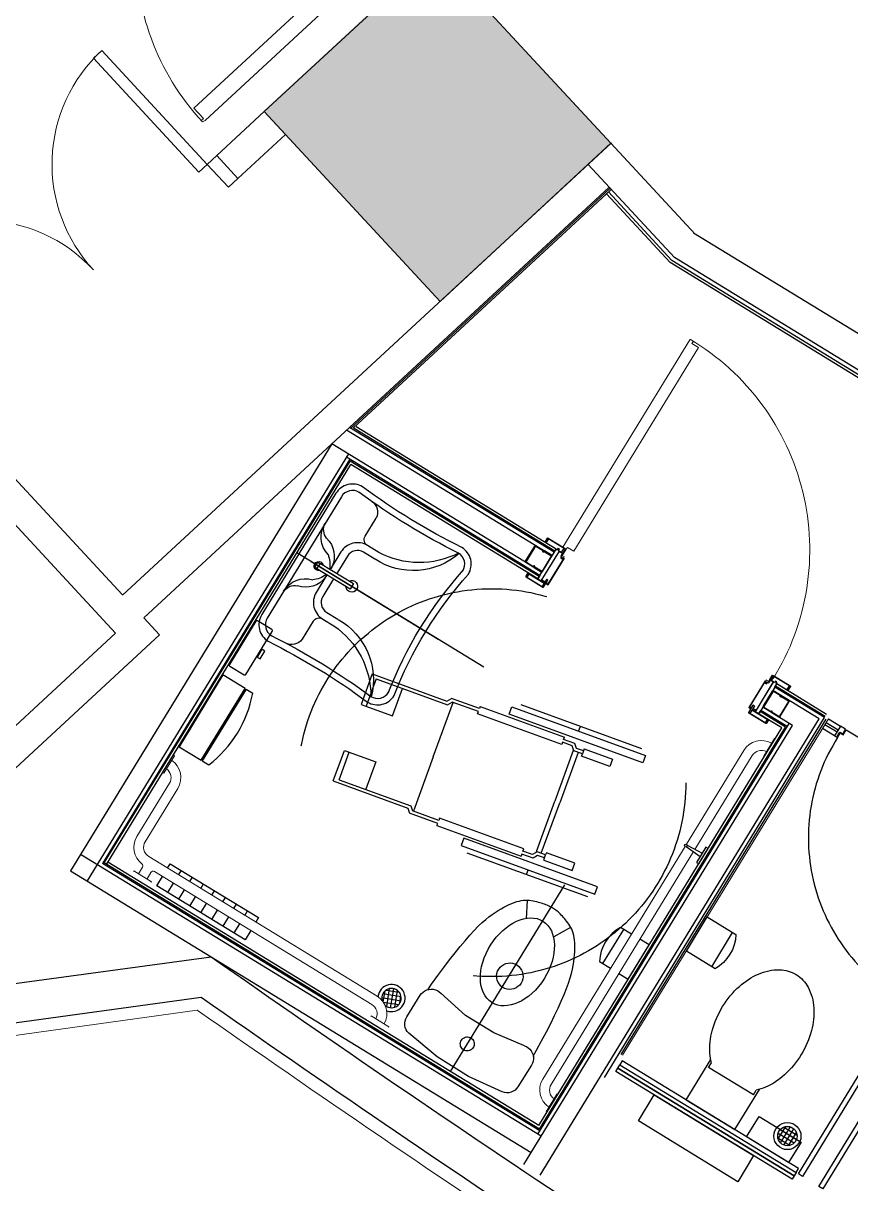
# Model space of a CAD drawing. Header units: centimetres. Extents: x 139057 to 200038, y 34824 to 80516.
# Drawn here: x 166613.1 to 166933, y 47083.6 to 47532.4 of the extents above; entities that cross this region are included whole.
import ezdxf

# ---------------------------------------------------------------- set-up
doc = ezdxf.new("R2010")
doc.units = ezdxf.units.CM
doc.header["$LTSCALE"] = 100
for name, pattern in [('AWP0BLEVP1$0$CENTER', [50.8, 31.75, -6.35, 6.35, -6.35]), ('AWP0BLEVP1$0$HIDDEN', [9.525, 6.35, -3.175]), ('AWP0BLEVP1$0$HIDDEN2', [4.7625, 3.175, -1.5875]), ('AWP0BLEVP1$0$PL-CU-W$0$HIDDEN', [0.375, 0.25, -0.125]), ('FLPL-B-P1$0$HIDDEN', [9.525, 6.35, -3.175]), ('HIDDEN', [0.5, 0.25, -0.25])]:
    doc.linetypes.add(name, pattern=pattern)
doc.layers.get('0').update_dxf_attribs({"lineweight": 0})
doc.layers.get('Defpoints').update_dxf_attribs({"lineweight": 0})
for name, color, linetype, lineweight in [('410_STRUTTURE_001-AM_0', 7, 'Continuous', 0), ('437_RIVESTIMENTI_001-AM_0', 13, 'Continuous', 0), ('441_SERRAMENTI_001-AM_0', 1, 'Continuous', 0)]:
    doc.layers.add(name, color=color, linetype=linetype, lineweight=lineweight)
for name, color, linetype in [('_retini_strutture', 7, 'Continuous'), ('A-FIN-PIASTR-F01', 13, 'Continuous'), ('A-MCLS3-15', 50, 'Continuous'), ('A-MCLS4-12', 61, 'Continuous'), ('A-MCTG1-10.5', 1, 'Continuous'), ('A-SANITARI', 6, 'Continuous'), ('AWP0BLEVP1$0$A-DOOR', 5, 'Continuous'), ('AWP0BLEVP1$0$A-DOOR-INTR', 5, 'Continuous'), ('AWP0BLEVP1$0$A-DOOR-SWING', 11, 'AWP0BLEVP1$0$HIDDEN2'), ('AWP0BLEVP1$0$A-FIXT', 2, 'Continuous'), ('AWP0BLEVP1$0$A-FLOR-DRAN', 2, 'Continuous'), ('AWP0BLEVP1$0$A-GRID', 11, 'AWP0BLEVP1$0$CENTER'), ('AWP0BLEVP1$0$A-HTCH', 50, 'Continuous'), ('AWP0BLEVP1$0$A-MLWK', 2, 'Continuous'), ('AWP0BLEVP1$0$A-SCRN-40', 40, 'Continuous'), ('AWP0BLEVP1$0$A-SCRN-50', 50, 'Continuous'), ('FLPL-B-P1$0$A-ABOV', 7, 'FLPL-B-P1$0$HIDDEN')]:
    doc.layers.add(name, color=color, linetype=linetype)

# ---------------------------------------------------------------- blocks, each defined once
blk = doc.blocks.new('B-CORE-P1$0$leafmet')
at = {"color": 0}
blk.add_lwpolyline([(0, 0), (44, 0), (44, 1), (0, 1)], close=True, dxfattribs=at)
blk = doc.blocks.new('AWP0BLEVP1$0$ARCTTOL5')
for p, q in [((0, 4.35), (7.18, 4.35)), ((0, -4.35), (0, 4.35)), ((6, 4), (6.81, 4)), ((6, 4), (6, -4)), ((0, -4.35), (7.18, -4.35)), ((6, -4), (6.81, -4))]:
    blk.add_line(p, q)
for points in [[(25, 0, 0.13438), (24.31, 2.54, 0.106842), (22.07, 4.95, 0.082314), (18.96, 6.44, 0.07067), (15, 7, 0.07067), (11.04, 6.44, 0.082314), (7.93, 4.95, 0.047192), (6.81, 4, 0.13438)], [(6.81, -4, 0.047192), (7.93, -4.95, 0.082314), (11.04, -6.44, 0.07067), (15, -7, 0.07067), (18.96, -6.44, 0.082314), (22.07, -4.95, 0.106842), (24.31, -2.54, 0.13438), (25, 0, 0.13438)]]:
    blk.add_lwpolyline(points, format="xyb")
blk = doc.blocks.new('AWP0BLEVP1$0$san_napkins_plan_1')
at = {"layer": 'AWP0BLEVP1$0$A-FIXT', "linetype": 'AWP0BLEVP1$0$HIDDEN'}
blk.add_lwpolyline([(92, 95), (92, -95), (184, -95), (184, 95)], close=True, dxfattribs=at)
blk = doc.blocks.new('AWP0BLEVP1$0$TOILET-PLAN-3')
at = {"linetype": 'Continuous'}
for points in [[(5108.7, -1113.9), (5111.1, -1105.5), (5114.9, -1097.7), (5120, -1090.6), (5126.3, -1084.5), (5133.5, -1079.6), (5141.4, -1076), (5149.8, -1073.8), (5158.5, -1073)], [(5158.5, -1073), (5256.4, -1073)], [(5256.4, -1073), (5264.8, -1073.7), (5272.9, -1075.8), (5280.6, -1079.2), (5287.6, -1083.8), (5293.8, -1089.5), (5299, -1096.1), (5303, -1103.5), (5305.7, -1111.4), (5307, -1119.7), (5307, -1128.1), (5305.6, -1136.4)], [(5108.7, -1540.2), (5089.9, -1398.5), (5089.9, -1255.6), (5108.7, -1113.9)], [(5290.1, -1086), (5316.5, -1087.5), (5357.5, -1090.2), (5396.2, -1093.1), (5432.6, -1096.3), (5466.6, -1099.7), (5498.3, -1103.4), (5527.6, -1107.4), (5554.7, -1111.6), (5579.4, -1116), (5601.7, -1120.7), (5621.8, -1125.7), (5639.5, -1131), (5654.9, -1136.4), (5668.7, -1142.1), (5681.9, -1147.8), (5694.3, -1153.6), (5706.1, -1159.5), (5717.1, -1165.4), (5727.4, -1171.4), (5737.1, -1177.4), (5746, -1183.5), (5754.2, -1189.7), (5761.7, -1196), (5768.5, -1202.3), (5774.7, -1208.7), (5780.1, -1215.1), (5784.8, -1221.6), (5788.7, -1228.2), (5792, -1234.8), (5794.9, -1241.5), (5797.5, -1248), (5800, -1254.4), (5802.3, -1260.6), (5804.4, -1266.8), (5806.3, -1272.9), (5808, -1278.8), (5809.5, -1284.6), (5810.8, -1290.3), (5812, -1295.9), (5813, -1301.4), (5813.7, -1306.7), (5814.3, -1312), (5814.7, -1317.1), (5814.9, -1322.1), (5815, -1327)], [(5305.8, -1517.6), (5284.4, -1391.2), (5284.3, -1262.9), (5305.6, -1136.4)], [(5724.8, -1263.5), (5788.8, -1228.3)], [(5290.2, -1568), (5316.5, -1566.6), (5357.5, -1563.9), (5396.2, -1561), (5432.6, -1557.8), (5466.6, -1554.4), (5498.3, -1550.7), (5527.6, -1546.7), (5554.7, -1542.5), (5579.4, -1538), (5601.7, -1533.3), (5621.8, -1528.3), (5639.5, -1523.1), (5654.9, -1517.6), (5668.7, -1512), (5681.9, -1506.2), (5694.3, -1500.5), (5706.1, -1494.6), (5717.1, -1488.7), (5727.4, -1482.7), (5737.1, -1476.7), (5746, -1470.5), (5754.2, -1464.4), (5761.7, -1458.1), (5768.5, -1451.8), (5774.7, -1445.4), (5780.1, -1439), (5784.8, -1432.5), (5788.7, -1425.9), (5792, -1419.2), (5794.9, -1412.6), (5797.5, -1406.1), (5800, -1399.7), (5802.3, -1393.4), (5804.4, -1387.3), (5806.3, -1381.2), (5808, -1375.3), (5809.5, -1369.5), (5810.8, -1363.8), (5812, -1358.2), (5813, -1352.7), (5813.7, -1347.3), (5814.3, -1342.1), (5814.7, -1337), (5814.9, -1331.9), (5815, -1327)], [(5724.8, -1390.5), (5788.8, -1425.8)], [(5305.8, -1517.6), (5307.2, -1525.9), (5307.2, -1534.3), (5305.8, -1542.6), (5303.1, -1550.6), (5299.1, -1558), (5294, -1564.6), (5287.8, -1570.3), (5280.8, -1574.9), (5273.1, -1578.3), (5264.9, -1580.3), (5256.5, -1581)], [(5158.5, -1581), (5149.8, -1580.3), (5141.4, -1578.1), (5133.5, -1574.4), (5126.3, -1569.5), (5120, -1563.4), (5114.9, -1556.4), (5111.1, -1548.6), (5108.7, -1540.2)], [(5256.5, -1581), (5158.5, -1581)]]:
    blk.add_lwpolyline(points, dxfattribs=at)
for points in [[(5194.2, -1354.1), (5189.5, -1353.7), (5185, -1352.5), (5180.7, -1350.5), (5176.8, -1347.8), (5173.5, -1344.5), (5170.7, -1340.6), (5168.7, -1336.3), (5167.5, -1331.7), (5167.1, -1327), (5167.5, -1322.3), (5168.7, -1317.8), (5170.7, -1313.5), (5173.5, -1309.6), (5176.8, -1306.3), (5180.7, -1303.6), (5185, -1301.6), (5189.5, -1300.3), (5194.2, -1299.9), (5198.9, -1300.3), (5203.5, -1301.6), (5207.8, -1303.6), (5211.7, -1306.3), (5215, -1309.6), (5217.7, -1313.5), (5219.7, -1317.8), (5220.9, -1322.3), (5221.4, -1327), (5220.9, -1331.7), (5219.7, -1336.3), (5217.7, -1340.6), (5215, -1344.5), (5211.7, -1347.8), (5207.8, -1350.5), (5203.5, -1352.5), (5198.9, -1353.7)], [(5503.4, -1378.2), (5494.5, -1377.4), (5485.9, -1375.1), (5477.8, -1371.3), (5470.5, -1366.2), (5464.2, -1359.9), (5459.1, -1352.6), (5455.3, -1344.5), (5453, -1335.9), (5452.2, -1327), (5453, -1318.2), (5455.3, -1309.5), (5459.1, -1301.5), (5464.2, -1294.2), (5470.5, -1287.8), (5477.8, -1282.7), (5485.9, -1279), (5494.5, -1276.7), (5503.4, -1275.9), (5512.3, -1276.7), (5520.9, -1279), (5529, -1282.7), (5536.3, -1287.8), (5542.6, -1294.2), (5547.7, -1301.5), (5551.5, -1309.5), (5553.8, -1318.2), (5554.6, -1327), (5553.8, -1335.9), (5551.5, -1344.5), (5547.7, -1352.6), (5542.6, -1359.9), (5536.3, -1366.2), (5529, -1371.3), (5520.9, -1375.1), (5512.3, -1377.4)]]:
    blk.add_lwpolyline(points, close=True, dxfattribs=at)
blk.add_ellipse((5565.8, -1322.1), major_axis=(185.7, 0), ratio=0.658131)
blk = doc.blocks.new('AWP0BLEVP1$0$paper_towel_disp_mount_1')
for p, q in [((-162.5, 105), (-162.5, 135)), ((162.5, 105), (162.5, 135)), ((-162.5, 105), (162.5, 105)), ((-157.5, 105), (-157.5, 100)), ((-157.5, 100), (-157.5, 100)), ((157.5, 105), (157.5, 100))]:
    blk.add_line(p, q)
blk.add_lwpolyline([(-162.5, 0), (162.5, 0), (162.5, 100), (-162.5, 100)], close=True)
blk.add_arc((0, -290.1), 455.1, 69.0802, 110.9198)
blk = doc.blocks.new('AWP0BLEVP1$0$COAT HOOK_1')
for p, q in [((-3, -76), (-7, -10)), ((3, -76), (7, -10))]:
    blk.add_line(p, q)
blk.add_lwpolyline([(-35, -10), (35, -10), (35, 0), (-35, 0)], close=True)
blk.add_circle((0, -80), 5)
blk = doc.blocks.new('AWP0BLEVP1$0$soap_disp_bf_1')
for p, q in [((-13, 76.7), (-13, 74.4)), ((13, 76.7), (13, 74.4))]:
    blk.add_line(p, q)
blk.add_lwpolyline([(-18, 76.7), (18, 76.7), (18, 90), (-18, 90)], close=True)
blk.add_lwpolyline([(-97.5, 0), (97.5, 0, 0.414214), (102.5, 5), (102.5, 69.4, 0.414214), (97.5, 74.4), (-97.5, 74.4, 0.414214), (-102.5, 69.4), (-102.5, 5, 0.414214)], format="xyb", close=True)
blk = doc.blocks.new('AWP0BLEVP1$0$SINK-PLAN')
for points in [[(2398.2, 258.5, -0.414214), (2473.2, 333.5), (3023.2, 333.5, -0.414214), (3098.2, 258.5)], [(2423.2, 258.5, -0.414214), (2473.2, 308.5), (3023.2, 308.5, -0.414214), (3073.2, 258.5, -0.414214)], [(2640.5, 273.6), (2640.5, 273.6, 0.32999), (2725.3, 198.6), (2735.7, 198.6)], [(2760.7, 198.6), (2771.1, 198.6, 0.329176), (2856, 273.6), (2856, 273.6)], [(2691.2, 235.9, 0.140516), (2735.7, 202.5, 0.140516)], [(2760.7, 202, 0.157426), (2805.2, 235.9)], [(2581.7, 73), (2581.7, 123.6, -0.414214), (2656.7, 198.6), (2735.7, 198.6)], [(2760.7, 198.6), (2839.7, 198.6, -0.414214), (2914.7, 123.6), (2914.7, 73)], [(2611.7, 73), (2611.7, 123.6, -0.414214), (2656.7, 168.6), (2735.7, 168.6)], [(2760.7, 168.6), (2839.7, 168.6, -0.414214), (2884.7, 123.6), (2884.7, 73)], [(2473.2, -266.5, -0.414214), (2398.2, -191.5)], [(2473.2, -241.5, -0.414214), (2423.2, -191.5, -0.414214)], [(3098.2, -191.5, -0.414214), (3023.2, -266.5)], [(3073.2, -191.5, -0.414214), (3023.2, -241.5, -0.414214)]]:
    blk.add_lwpolyline(points, format="xyb")
blk.add_lwpolyline([(2735.7, 243.5), (2735.7, 93.5), (2760.7, 93.5), (2760.7, 243.5)], close=True)
for points in [[(2555.7, 150.6), (2473.9, 150.6)], [(2940.7, 150.6), (3022.6, 150.6)]]:
    blk.add_lwpolyline(points)
for centre, radius, start, end in [((2596.1, 209.9), 98.7, 15.2975, 90.904), ((2589.9, 254.8), 53.9, 20.4118, 85.1109), ((2900.3, 209.9), 98.7, 89.096, 164.7025), ((2906.5, 254.8), 53.9, 94.8891, 159.5882), ((-128, 33.5), 2536.3, 354.9104, 5.0896), ((-128, 33.5), 2561.3, 354.9104, 5.0896), ((2748.2, 243.5), 17.5, 315.5847, 224.4153), ((2748.2, 243.5), 12.5, 359.9968, 180), ((5624.5, 33.5), 2561.3, 174.9104, 185.0896), ((5624.5, 33.5), 2536.3, 174.9104, 185.0896), ((2477.3, 199.8), 49.4, 181.0222, 266.0294), ((3019.1, 199.8), 49.4, 273.9706, 358.9778), ((2556.1, 125), 25.7, 356.9767, 90.7288), ((2940.4, 125), 25.7, 89.2712, 183.0233), ((2748.2, 93.5), 22.5, 123.749, 56.251), ((2342.9, 63), 268.9, 287.3598, 1.7956), ((2252.3, 90.6), 329.8, 301.2033, 356.9322), ((3153.5, 63), 268.9, 178.2044, 252.6402), ((3244.1, 90.6), 329.8, 183.0678, 238.7967), ((2748.2, -1766.5), 1550, 79.6111, 100.3889), ((2748.2, -1766.5), 1525, 79.6111, 100.3889)]:
    blk.add_arc(centre, radius, start, end)
blk = doc.blocks.new('AWP0BLEVP1$0$plan_toilet_tissue_1')
at = {"layer": 'AWP0BLEVP1$0$A-FIXT'}
blk.add_line((115, 77.5), (115, -77.5), dxfattribs=at)
blk.add_lwpolyline([(130, 77.5), (0, 77.5), (0, -77.5), (130, -77.5)], dxfattribs=at)
blk.add_arc((-10.2, 0), 160.2, 331.0594, 28.9406, dxfattribs=at)
blk = doc.blocks.new('hand')
at = {"layer": 'A-SANITARI', "color": 8}
for p, q in [((-5.32, 62.21), (-16.48, 56.48)), ((-5.51, 59.86), (-15.56, 54.7)), ((-5.51, 59.86), (7.9, 33.72)), ((-5.32, 62.21), (8.69, 34.89)), ((-16.48, 56.48), (-10.6, 45.04)), ((-10.6, 45.04), (-0.55, 50.2)), ((-44.48, 42.11), (-33.33, 47.83)), ((-42.47, 40.9), (-32.42, 46.05)), ((-33.33, 47.83), (-27.46, 36.39)), ((-44.48, 42.11), (-30.46, 14.8)), ((-42.47, 40.9), (-29.05, 14.75)), ((-27.46, 36.39), (-37.51, 31.23)), ((-9.78, 22.7), (10.11, 32.91)), ((7.9, 33.72), (9.91, 33.31)), ((8.69, 34.89), (10.7, 34.48)), ((14.87, 23.66), (9.91, 33.31)), ((15.97, 24.22), (10.7, 34.48)), ((-9.78, 22.7), (-29.68, 12.49)), ((14.08, 23.25), (14.87, 23.66)), ((29.89, -7.55), (14.08, 23.25)), ((16.75, 24.62), (15.97, 24.22)), ((16.75, 24.62), (32.56, -6.18)), ((-30.46, 14.8), (-31.3, 12.93)), ((-29.05, 14.75), (-29.88, 12.88)), ((22.9, 14.87), (25.57, 16.24)), ((48.01, -34.06), (22.9, 14.87)), ((25.57, 16.24), (50.68, -32.69)), ((51.43, -29.77), (28.77, 14.37)), ((-26.03, 2.67), (-31.3, 12.93)), ((-24.93, 3.23), (-29.88, 12.88)), ((-26.82, 2.26), (-26.03, 2.67)), ((-26.82, 2.26), (-11.01, -28.54)), ((-24.15, 3.63), (-24.93, 3.23)), ((-8.34, -27.17), (-24.15, 3.63)), ((-22.48, -8.42), (-25.14, -9.79)), ((2.64, -57.35), (-22.48, -8.42)), ((30.67, -7.14), (29.89, -7.55)), ((32.47, -10.65), (30.67, -7.14)), ((31.77, -6.58), (32.56, -6.18)), ((33.89, -10.69), (31.77, -6.58)), ((38.12, -8.23), (39.9, -7.31)), ((-25.14, -9.79), (-0.03, -58.72)), ((31.52, -12.3), (13.05, -21.78)), ((31.64, -12.52), (32.47, -10.65)), ((33.24, -15.64), (31.64, -12.52)), ((33.05, -12.56), (33.89, -10.69)), ((34.34, -15.07), (33.05, -12.56)), ((-2.84, -57.62), (-25.49, -13.48)), ((32.44, -14.08), (13.96, -23.56)), ((32.45, -16.04), (33.24, -15.64)), ((37.77, -26.41), (32.45, -16.04)), ((34.34, -15.07), (33.24, -15.64)), ((35.12, -14.67), (34.34, -15.07)), ((35.12, -14.67), (40.44, -25.04)), ((-5.43, -31.27), (13.05, -21.78)), ((-4.52, -33.05), (13.96, -23.56)), ((40.44, -25.04), (37.77, -26.41)), ((-10.22, -28.13), (-11.01, -28.54)), ((-8.11, -32.25), (-10.22, -28.13)), ((-9.12, -27.57), (-8.34, -27.17)), ((-7.32, -31.08), (-9.12, -27.57)), ((-5.32, -31.49), (-7.32, -31.08)), ((-12.59, -34.25), (-14.37, -35.17)), ((-6.1, -32.66), (-8.11, -32.25)), ((-4.82, -35.17), (-6.1, -32.66)), ((-5.6, -35.57), (-4.82, -35.17)), ((-5.6, -35.57), (-0.28, -45.94)), ((-3.72, -34.6), (-5.32, -31.49)), ((-4.82, -35.17), (-3.72, -34.6)), ((-2.93, -34.2), (-3.72, -34.6)), ((2.39, -44.57), (-2.93, -34.2)), ((50.68, -32.69), (48.01, -34.06)), ((-0.28, -45.94), (2.39, -44.57)), ((-0.03, -58.72), (2.64, -57.35))]:
    blk.add_line(p, q, dxfattribs=at)
at = {"layer": 'A-SANITARI', "color": 8, "linetype": 'HIDDEN', "ltscale": 5}
blk.add_circle((0, 0), 75, dxfattribs=at)
blk = doc.blocks.new('AWP0BLEVP1$0$METAL STUD')
at = {"layer": 'AWP0BLEVP1$0$A-SCRN-40'}
for p, q in [((7600.5, 722.1), (7600.5, 724.5)), ((7600.5, 722.1), (7600.5, 724.5)), ((7602.5, 722.1), (7600.5, 722.1)), ((7602.5, 723.5), (7602.5, 722.1)), ((7603.5, 727.5), (7635.5, 727.5)), ((7634.5, 725.5), (7604.5, 725.5)), ((7636.5, 656.5), (7636.5, 723.5)), ((7638.5, 724.5), (7638.5, 655.5)), ((7600.5, 655.5), (7600.5, 658)), ((7600.5, 655.5), (7600.5, 658)), ((7600.5, 658), (7602.5, 658)), ((7602.5, 658), (7602.5, 656.5)), ((7635.5, 652.5), (7603.5, 652.5)), ((7604.5, 654.5), (7634.5, 654.5))]:
    blk.add_line(p, q, dxfattribs=at)
for centre, radius, start, end in [((7603.5, 724.5), 3, 90, 180), ((7604.5, 723.5), 2, 90, 180), ((7634.5, 723.5), 2, 360, 90), ((7635.5, 724.5), 3, 0, 90), ((7603.5, 655.5), 3, 180, 270), ((7604.5, 656.5), 2, 180, 270), ((7634.5, 656.5), 2, 270, 360), ((7635.5, 655.5), 3, 270, 0)]:
    blk.add_arc(centre, radius, start, end, dxfattribs=at)
blk = doc.blocks.new('AWP0BLEVP1$0$A$C795556C4')
at = {"layer": 'AWP0BLEVP1$0$A-DOOR-INTR'}
for p, q in [((0, 19.1), (0, 140.1)), ((10, 140.1), (0, 140.1)), ((10, 156.1), (10, 123.1)), ((88, 158.1), (12, 158.1)), ((90, 140.1), (90, 156.1)), ((15, -12.9), (15, 19.1)), ((95, 5.1), (95, -12.9)), ((93, -14.9), (17, -14.9))]:
    blk.add_line(p, q, dxfattribs=at)
for centre, start, end in [((12, 156.1), 90, 180), ((88, 156.1), 0, 90), ((17, -12.9), 180, 270), ((93, -12.9), 270, 0)]:
    blk.add_arc(centre, 2, start, end, dxfattribs=at)
at = {"layer": 'AWP0BLEVP1$0$A-SCRN-50'}
for p, q in [((1, 19.1), (1, 140.1)), ((10, 135.1), (1, 135.1)), ((89.7, 157.1), (10.3, 157.1)), ((15, 123.1), (15, 157.1)), ((85, 142.1), (15, 142.1)), ((90, 140.1), (15, 140.1)), ((30, 140.1), (15, 140.1)), ((30, 135.1), (15, 135.1)), ((30, 140.1), (30, 5.1)), ((45, 125.1), (45, 140.1)), ((85, 140.1), (85, 157.1)), ((15, 123.1), (10, 123.1)), ((0, 19.1), (5.5, 19.1)), ((5.5, 26.1), (10.5, 26.1)), ((5.5, 26.1), (5.5, 19.1)), ((10.5, 26.1), (10.5, 19.1)), ((10.5, 19.1), (15, 19.1)), ((30, 6.1), (15, 6.1)), ((30, 5.1), (15, 5.1)), ((35, 5.1), (15, 5.1)), ((20, 5.1), (20, -13.9)), ((35, -1.9), (35, 5.1)), ((45, 5.1), (40, 5.1)), ((40, -1.9), (40, 5.1)), ((45, 20.1), (45, 5.1)), ((90, 5.1), (90, -13.9)), ((94.7, -13.9), (15.3, -13.9)), ((40, -1.9), (35, -1.9))]:
    blk.add_line(p, q, dxfattribs=at)
at = {"layer": 'Defpoints', "linetype": 'AWP0BLEVP1$0$HIDDEN'}
for p, q in [((1, 14.1), (12, 14.1)), ((12, -15), (12, 5.1)), ((22, -15), (12, -15))]:
    blk.add_line(p, q, dxfattribs=at)
at = {"layer": 'Defpoints'}
blk.add_line((12, 5.1), (12, 14.1), dxfattribs=at)
for points in [[(30, 135.1), (15, 135.1), (15, 123.1), (10, 123.1), (10, 135.1), (1, 135.1), (1, 19.1), (5.5, 19.1), (5.5, 26.1), (10.5, 26.1), (10.5, 19.1), (15, 19.1), (15, 6.1), (30, 6.1)], [(85, 157.1), (15, 157.1), (15, 142.1), (85, 142.1)], [(90, 5.1), (45, 5.1), (40, 5.1), (40, -1.9), (35, -1.9), (35, 5.1), (20, 5.1), (20, -13.9), (90, -13.9)]]:
    blk.add_lwpolyline(points, close=True, dxfattribs=at)
at = {"layer": 'AWP0BLEVP1$0$A-DOOR', "xscale": -1}
blk.add_blockref('AWP0BLEVP1$0$METAL STUD', (7683.5, -617.4), dxfattribs=at)
at = {"layer": 'AWP0BLEVP1$0$A-DOOR'}
blk.add_blockref('AWP0BLEVP1$0$METAL STUD', (-7517.5, -617.4), dxfattribs=at)
blk = doc.blocks.new('FLPL-B-P1$0$invsible closer')
at = {"layer": 'FLPL-B-P1$0$A-ABOV'}
blk.add_line((0, 44), (0, -44), dxfattribs=at)
blk.add_lwpolyline([(0, 44), (0, -44), (351, -44), (351, 44)], close=True, dxfattribs=at)
blk.add_circle((53, 0), 20, dxfattribs=at)
blk = doc.blocks.new('A$C66F3671F')
blk.add_lwpolyline([(14783045, 36755201), (14783083, 36755233.5), (14782432.1, 36755992.7), (14782394.1, 36755960.2)], close=True)
for points in [[(14783127, 36755271.3, -0.414214), (14783127.1, 36755272.7), (14783131.7, 36755276.6, -0.414214), (14783133.1, 36755276.5), (14783147.8, 36755259.2, 0.414214), (14783148.6, 36755259.2), (14783149.7, 36755260.2, -0.414214), (14783151.1, 36755260.1), (14783152.6, 36755258.3), (14783115.4, 36755226.4), (14783098.2, 36755246.5, -0.414214), (14783098.3, 36755247.9), (14783102.8, 36755251.8, -0.414214), (14783104.2, 36755251.7), (14783115, 36755239.2, 0.414214), (14783115.7, 36755239.2), (14783137.7, 36755258, 0.414214), (14783137.7, 36755258.7)], [(14782289.9, 36754554.3, 0.414214), (14782288.5, 36754554.4), (14782284, 36754550.5, 0.414214), (14782283.9, 36754549.1), (14782298.6, 36754531.9, -0.414214), (14782298.6, 36754531.2), (14782297.5, 36754530.2, 0.414214), (14782297.4, 36754528.8), (14782298.8, 36754527.1), (14782336, 36754559), (14782318.8, 36754579.1, 0.414214), (14782317.4, 36754579.2), (14782312.8, 36754575.3, 0.414214), (14782312.7, 36754573.9), (14782323.5, 36754561.4, -0.414214), (14782323.4, 36754560.7), (14782301.4, 36754541.8, -0.414214), (14782300.7, 36754541.8)]]:
    blk.add_lwpolyline(points, format="xyb", close=True)
for points in [[(14783141.2, 36755248.6), (14783173.1, 36755211.4), (14783186.4, 36755222.8), (14783300.3, 36755089.9), (14783246, 36755043.4), (14783083, 36755233.5, -0.414214), (14783083.1, 36755234.9), (14783091.4, 36755242.1, -0.414214), (14783092.8, 36755242), (14783107.6, 36755224.7, 0.414214), (14783108.3, 36755224.7), (14783113.3, 36755228.9)], [(14782310.2, 36754536.9), (14782342.1, 36754499.7), (14782328.9, 36754488.3), (14782442.8, 36754355.5), (14782497.1, 36754402.1), (14782333.9, 36754592.1, 0.414214), (14782332.5, 36754592.2), (14782324.2, 36754585.1, 0.414214), (14782324.1, 36754583.7), (14782338.9, 36754566.4, -0.414214), (14782338.8, 36754565.7), (14782333.9, 36754561.5)]]:
    blk.add_lwpolyline(points, format="xyb")
for points in [[(14783257.8, 36755053.5), (14783143.9, 36755186.3), (14783156.4, 36755197), (14783124.5, 36755234.2)], [(14782485.3, 36754392), (14782371.3, 36754524.8), (14782358.8, 36754514), (14782326.9, 36754551.2)]]:
    blk.add_lwpolyline(points)
blk.add_arc((14783093.1, 36755243), 1000, 134.2702, 220.6094)
at = {"xscale": -1, "rotation": 39.03527307619471}
blk.add_blockref('FLPL-B-P1$0$invsible closer', (14783110.7, 36755199.3), dxfattribs=at)

msp = doc.modelspace()

# ---------------------------------------------------------------- hatches: boundary and pattern name
at = {"layer": '410_STRUTTURE_001-AM_0'}
msp.add_hatch(color=256, dxfattribs=at).paths.add_polyline_path([(166840.25, 47485.95), (166772.3, 47559.33), (166706.27, 47498.18), (166774.21, 47424.81)])
at = {"layer": '_retini_strutture'}
msp.add_hatch(color=256, dxfattribs=at).paths.add_polyline_path([(166774.08, 47425.22), (166840.12, 47486.38), (166772.17, 47559.75), (166706.14, 47498.6)])
at = {"layer": 'AWP0BLEVP1$0$A-FLOR-DRAN'}
h = msp.add_hatch(dxfattribs=at)
h.set_pattern_fill('NET', color=256, scale=0.5, angle=348.1944, style=0)
h.set_pattern_definition([(148.55739624, (-3125872.817, -2159873.0461), (0.828110116, 1.35439650243), []), (58.55739624, (-3125872.817, -2159873.0461), (1.35439650243, -0.828110116), [])])
edge = h.paths.add_edge_path()
edge.add_ellipse((166908.47, 47102.05), major_axis=(0.88, 3.65), ratio=1, start_angle=252.14, end_angle=432.14)
edge.add_ellipse((166908.47, 47102.05), major_axis=(3.16, -2.02), ratio=1, start_angle=181.1902, end_angle=361.1902)
at = {"layer": 'AWP0BLEVP1$0$A-SCRN-50'}
h = msp.add_hatch(dxfattribs=at)
h.set_pattern_fill('NET', color=256, scale=0.5, angle=143.4935, style=0)
h.set_pattern_definition([(170.63350415, (4074563.0433, 701467.509), (-0.2583640829, -1.56633465474), []), (260.63350415, (4074563.0433, 701467.509), (1.56633465474, -0.2583640829), [])])
edge = h.paths.add_edge_path()
edge.add_arc((166745.69, 47149.35), 8, 383.5026, 400.1388, ccw=False)
edge.add_arc((166755.45, 47155.4), 3.75, 229.7971, 553.8443)

# ---------------------------------------------------------------- linework, layer by layer
at = {"layer": '410_STRUTTURE_001-AM_0', "elevation": 0}
msp.add_lwpolyline([(165798.96, 47315.33, 0.027668), (166347.67, 46876.3), (166371.06, 46908.75, -0.006714), (166216.28, 47024), (166267.42, 47071.35), (166240.24, 47100.7), (166184.13, 47048.75, -0.013779), (165877.86, 47299.81), (166459.42, 47838.34), (166650.89, 47631.57), (166680.24, 47658.75), (166441.21, 47916.87), (166411.86, 47889.7), (166439.04, 47860.35), (165855.11, 47319.62, 0), (165831.33, 47345.3)], format="xyb", close=True, dxfattribs=at)
msp.add_lwpolyline([(166840.25, 47485.95), (166772.3, 47559.33), (166706.27, 47498.18), (166774.21, 47424.81)], close=True, dxfattribs=at)
at = {"layer": '437_RIVESTIMENTI_001-AM_0'}
msp.add_line((166540.12, 47131.31, 0), (166680.39, 47150.74, 0), dxfattribs=at)
msp.add_arc((170587.12, 52729.8, 0), 6810.91, 234.998411, 237.877256, dxfattribs=at)
at = {"layer": '441_SERRAMENTI_001-AM_0'}
for p, q in [((166840.26, 47468, 0), (166740.62, 47375.73, 0)), ((166844.78, 47133.3, 0), (166924.33, 47263.41, 0)), ((166899.31, 47248.94, 0), (166903.49, 47255.77, 0)), ((166903.49, 47255.77, 0), (166903.74, 47255.61, 0)), ((166671.58, 47249.14, 0), (166667.41, 47242.32, 0)), ((166671.58, 47249.14, 0), (166671.32, 47249.3, 0)), ((166869.47, 47214.89, 0), (166891.65, 47251.17, 0)), ((166894.89, 47249.18, 0), (166872.72, 47212.92, 0)), ((166899.31, 47248.94, 0), (166899.57, 47248.78, 0)), ((166667.41, 47242.32, 0), (166667.15, 47242.48, 0)), ((166657.02, 47217.86, 0), (166669.64, 47238.49, 0)), ((166660.26, 47215.88, 0), (166672.88, 47236.51, 0)), ((166813.92, 47124.03, 0), (166868.95, 47214.04, 0)), ((166872.19, 47212.05, 0), (166817.16, 47122.05, 0)), ((166749.86, 47156.17, 0), (166661.66, 47210.1, 0)), ((166655.93, 47204.58, 0), (166655.78, 47204.32, 0)), ((166655.93, 47204.58, 0), (166662.76, 47200.4, 0)), ((166659.26, 47206, 0), (166657.73, 47203.48, 0)), ((166662.48, 47203.97, 0), (166660.97, 47201.5, 0)), ((166663.86, 47204.31, 0), (166747.88, 47152.93, 0)), ((166662.76, 47200.4, 0), (166662.6, 47200.15, 0)), ((166747.64, 47148.51, 0), (166747.48, 47148.25, 0)), ((166754.46, 47144.33, 0), (166747.64, 47148.51, 0)), ((166754.46, 47144.33, 0), (166754.31, 47144.08, 0)), ((166819.39, 47118.23, 0), (166815.22, 47111.4, 0)), ((166819.39, 47118.23, 0), (166819.65, 47118.07, 0)), ((166815.22, 47111.4, 0), (166815.47, 47111.24, 0))]:
    msp.add_line(p, q, dxfattribs=at)
at = {"layer": '441_SERRAMENTI_001-AM_0', "elevation": 0}
msp.add_lwpolyline([(166751.04, 47558.73), (166751.83, 47559.46), (166752.25, 47559, -0.133179), (166751.72, 47558), (166683.42, 47494.75, -0.133179), (166682.37, 47494.29), (166681.95, 47494.75), (166682.74, 47495.48), (166679, 47499.52), (166746.17, 47561.71), (166747.3, 47562.77)], format="xyb", close=True, dxfattribs=at)
msp.add_lwpolyline([(166687.92, 47481.19), (166684.26, 47477.79), (166692.42, 47468.98), (166696.08, 47472.38)], dxfattribs=at)
msp.add_lwpolyline([(166825.91, 47328.18), (166823.42, 47329.7), (166822.9, 47328.84), (166821.8, 47329.52, -0.414214), (166821.73, 47329.79), (166870.75, 47410, -0.414214), (166871.02, 47410.07), (166872.12, 47409.4), (166871.6, 47408.54), (166874.08, 47407.02), (166825.91, 47328.18)], format="xyb", dxfattribs=at)
at = {"layer": '441_SERRAMENTI_001-AM_0'}
for centre, radius, start, end in [((166752.8, 47559.73, 0), 96.13, 132.4871, 222.8983), ((166684.25, 47477.8, 0), 60, 132.8049, 222.8049), ((166596.21, 47396.26, 0), 60, 42.8049, 132.8049), ((166822.27, 47328.71, 0), 94.85, 328.2806, 59.0855), ((166898.47, 47246.99, 0), 8, 60.7065, 148.5574), ((166898.47, 47246.99, 0), 4.2, 62.6534, 148.5574), ((166666.05, 47240.68, 0), 4.2, 328.5573, 54.4614), ((166666.05, 47240.68, 0), 8, 328.5573, 56.4083), ((166663.85, 47213.69, 0), 8, 148.5574, 232.8182), ((166663.85, 47213.69, 0), 4.2, 148.5574, 238.5574), ((166658.41, 47206.52, 0), 1, 328.5574, 52.8182), ((166663.33, 47203.45, 0), 1, 58.5574, 148.5574), ((166745.69, 47149.35, 0), 8, 330.7064, 58.5574), ((166745.69, 47149.35, 0), 4.2, 332.6533, 58.5574), ((166820.74, 47119.86, 0), 8, 148.5573, 236.4083), ((166820.74, 47119.86, 0), 4.2, 148.5573, 234.4614)]:
    msp.add_arc(centre, radius, start, end, dxfattribs=at)
at = {"layer": 'A-FIN-PIASTR-F01'}
for p, q in [((166838.56, 47466.43, 0), (166863.19, 47439.83, 0)), ((166839.3, 47467.11, 0), (166863.83, 47440.61, 0)), ((166940.72, 47392.28, 0), (166863.19, 47439.83, 0)), ((166941.24, 47393.13, 0), (166863.83, 47440.61, 0)), ((166818.56, 47328.19, 0), (166740.97, 47375.63, 0)), ((166819.08, 47329.05, 0), (166741.74, 47376.33, 0)), ((166644.43, 47207.64, 0), (166739.46, 47363.07, 0)), ((166645.28, 47207.12, 0), (166739.8, 47361.7, 0)), ((166812.57, 47318.37, 0), (166739.46, 47363.07, 0)), ((166812.05, 47317.52, 0), (166739.8, 47361.7, 0)), ((166818.31, 47327.76, 0), (166819.09, 47329.04, 0)), ((166791.19, 47283.39, 0), (166718.93, 47327.57, 0)), ((166812.05, 47317.52, 0), (166812.83, 47318.8, 0)), ((166903.61, 47275.6, 0), (166904.4, 47276.88, 0)), ((166923.1, 47264.27, 0), (166903.87, 47276.03, 0)), ((166923.62, 47265.12, 0), (166904.39, 47276.88, 0)), ((166897.37, 47265.35, 0), (166898.15, 47266.63, 0)), ((166907.72, 47260.2, 0), (166897.89, 47266.21, 0)), ((166906.34, 47259.87, 0), (166897.37, 47265.35, 0)), ((166812.35, 47106.14, 0), (166906.34, 47259.87, 0)), ((166812.68, 47104.76, 0), (166907.72, 47260.2, 0)), ((166812.68, 47104.76, 0), (166644.42, 47207.64, 0)), ((166812.35, 47106.14, 0), (166645.8, 47207.97, 0))]:
    msp.add_line(p, q, dxfattribs=at)
at = {"layer": 'A-MCLS3-15'}
for p, q in [((166522.07, 47149.03, 0), (166685.73, 47171.41, 0)), ((166537.32, 47135.97, 0), (166681.94, 47155.76, 0))]:
    msp.add_line(p, q, dxfattribs=at)
for centre, radius, start, end in [((170588.1, 52731.29, 0), 6792.69, 234.935753, 237.877029), ((170586.62, 52729.07, 0), 6805.03, 234.984808, 237.877227)]:
    msp.add_arc(centre, radius, start, end, dxfattribs=at)
at = {"layer": 'A-MCLS4-12'}
for p, q in [((166413.56, 47550.54, 0), (166648.81, 47296.5, 0)), ((166714.43, 47489.37, 0), (166706.27, 47498.18, 0)), ((166651.54, 47311.21, 0), (166840.47, 47486.16, 0)), ((166840.25, 47485.95, 0), (166872.79, 47450.81, 0)), ((166831.44, 47477.8, 0), (166864.79, 47441.78, 0)), ((166659.7, 47302.41, 0), (166839.46, 47468.87, 0)), ((166935.91, 47412.22, 0), (166872.19, 47451.18, 0)), ((166939.89, 47395.72, 0), (166864.79, 47441.78, 0)), ((166591.75, 47375.78, 0), (166651.33, 47311.45, 0)), ((166659.7, 47302.41, 0), (166665.77, 47295.85, 0)), ((166587.36, 47239.6, 0), (166648.81, 47296.5, 0)), ((166587.36, 47239.6, 0), (166648.81, 47296.5, 0)), ((166596.4, 47231.61, 0), (166665.77, 47295.85, 0))]:
    msp.add_line(p, q, dxfattribs=at)
at = {"layer": 'A-MCLS4-12', "elevation": 0}
msp.add_lwpolyline([(166714.43, 47489.37), (166696.08, 47472.38), (166687.92, 47481.19), (166706.27, 47498.18)], dxfattribs=at)
at = {"layer": 'A-MCTG1-10.5'}
for p, q in [((166817.52, 47326.48, 0), (166738.12, 47375.03, 0)), ((166818.3, 47327.77, 0), (166739.26, 47376.09, 0)), ((166732.4, 47369.74, 0), (166631.44, 47204.61, 0)), ((166813.62, 47320.08, 0), (166732.4, 47369.74, 0)), ((166738.8, 47365.82, 0), (166637.84, 47200.69, 0)), ((166812.83, 47318.8, 0), (166738.02, 47364.54, 0)), ((166739.3, 47363.76, 0), (166643.74, 47207.47, 0)), ((166812.83, 47318.8, 0), (166818.31, 47327.76, 0)), ((166903.61, 47275.6, 0), (166898.15, 47266.63, 0)), ((166922.84, 47263.84, 0), (166903.61, 47275.6, 0)), ((166920.78, 47263.35, 0), (166902.83, 47274.32, 0)), ((166908.41, 47260.36, 0), (166898.15, 47266.63, 0)), ((166910.47, 47260.86, 0), (166898.93, 47267.92, 0)), ((166812.07, 47102.8, 0), (166909.19, 47261.64, 0)), ((166812.88, 47086.87, 0), (166920.78, 47263.35, 0)), ((166837.76, 47124.7, 0), (166922.84, 47263.84, 0)), ((166806.62, 47091.02, 0), (166910.47, 47260.86, 0)), ((166813.34, 47102.02, 0), (166635.27, 47210.89, 0)), ((166812.84, 47104.08, 0), (166643.74, 47207.47, 0)), ((166809.43, 47095.62, 0), (166631.36, 47204.49, 0))]:
    msp.add_line(p, q, dxfattribs=at)
at = {"layer": 'AWP0BLEVP1$0$A-DOOR-SWING'}
msp.add_arc((166988.82, 47217.38, 0), 72.24, 147.5823, 238.3643, dxfattribs=at)
at = {"layer": 'AWP0BLEVP1$0$A-FIXT', "color": 1}
for p, q in [((166673.19, 47203.05, 0), (166674.23, 47204.76, 0)), ((166669.02, 47196.23, 0), (166671.21, 47199.81, 0)), ((166677.46, 47200.44, 0), (166678.5, 47202.15, 0)), ((166681.72, 47197.84, 0), (166682.76, 47199.54, 0)), ((166673.28, 47193.62, 0), (166675.47, 47197.2, 0)), ((166677.55, 47191.01, 0), (166679.74, 47194.59, 0)), ((166685.99, 47195.23, 0), (166687.03, 47196.93, 0)), ((166690.25, 47192.62, 0), (166691.3, 47194.33, 0)), ((166681.81, 47188.4, 0), (166684, 47191.99, 0)), ((166694.52, 47190.01, 0), (166695.56, 47191.72, 0)), ((166686.08, 47185.79, 0), (166688.27, 47189.38, 0)), ((166690.35, 47183.19, 0), (166692.54, 47186.77, 0)), ((166698.78, 47187.4, 0), (166699.83, 47189.11, 0)), ((166694.61, 47180.58, 0), (166696.8, 47184.16, 0))]:
    msp.add_line(p, q, dxfattribs=at)
at = {"layer": 'AWP0BLEVP1$0$A-FIXT'}
msp.add_line((166837.15, 47168.74, 0), (166845.24, 47181.97, 0), dxfattribs=at)
at = {"layer": 'AWP0BLEVP1$0$A-FIXT', "elevation": 0}
for points in [[(166668.92, 47205.66), (166669.97, 47207.37), (166704.09, 47186.5), (166703.05, 47184.8)], [(166701.07, 47181.55), (166698.88, 47177.97), (166664.75, 47198.84), (166666.94, 47202.42)], [(166848.22, 47180.14), (166843.96, 47182.75)], [(166843.38, 47164.93), (166846.96, 47162.74), (166855.05, 47175.97), (166851.46, 47178.16)], [(166835.87, 47169.52), (166840.14, 47166.92)]]:
    msp.add_lwpolyline(points, dxfattribs=at)
msp.add_lwpolyline([(166850.89, 47107.88), (166857.04, 47117.95), (166895.43, 47094.48), (166889.28, 47084.41)], close=True, dxfattribs=at)
at = {"layer": 'AWP0BLEVP1$0$A-FIXT'}
msp.add_arc((166851.87, 47168.83, 0), 16.02, 119.6168, 177.498, dxfattribs=at)
at = {"layer": 'AWP0BLEVP1$0$A-FLOR-DRAN'}
for radius in [5.25, 3.75]:
    msp.add_circle((166908.47, 47102.05, 0), radius, dxfattribs=at)
for radius, start, end in [(5.25, 249.5055, 174.1359), (3.75, 229.7971, 193.8443)]:
    msp.add_arc((166755.45, 47155.4, 0), radius, start, end, dxfattribs=at)
at = {"layer": 'AWP0BLEVP1$0$A-GRID'}
for p, q in [((166724.41, 47324.22, 0), (166773.47, 47294.23, 0)), ((166822.32, 47199.19, 0), (166778.19, 47127.01, 0))]:
    msp.add_line(p, q, dxfattribs=at)
at = {"layer": 'AWP0BLEVP1$0$A-HTCH', "linetype": 'AWP0BLEVP1$0$PL-CU-W$0$HIDDEN', "elevation": 0}
msp.add_lwpolyline([(166990.44, 47222.99), (166989.21, 47220.99), (166990.32, 47220.31), (166989.25, 47218.56), (166927.84, 47256.11), (166928.9, 47257.86), (166930.01, 47257.18), (166931.24, 47259.19)], close=True, dxfattribs=at)
at = {"layer": 'AWP0BLEVP1$0$A-MLWK'}
for p, q in [((166928.07, 47259.01, 0), (166923.41, 47261.86, 0)), ((166924.35, 47263.4, 0), (166929.01, 47260.55, 0)), ((166926.71, 47256.79, 0), (166922.04, 47259.65, 0)), ((166922.98, 47261.19, 0), (166927.65, 47258.33, 0))]:
    msp.add_line(p, q, dxfattribs=at)
at = {"layer": 'AWP0BLEVP1$0$A-MLWK', "elevation": 0}
for points in [[(166929.9, 47257.6), (166930.97, 47259.35), (166929.01, 47260.55), (166926.71, 47256.8), (166927.57, 47256.27), (166928.79, 47258.28)], [(166991.92, 47216.93), (166993.45, 47215.99), (166914.28, 47086.47), (166912.74, 47087.41)], [(166999.85, 47212.08), (167001.39, 47211.14), (166922.21, 47081.62), (166920.68, 47082.56)], [(166912.83, 47089.47), (166844.66, 47131.15), (166843.72, 47129.61), (166911.89, 47087.93)], [(166842.94, 47128.33), (166911.1, 47086.65), (166910.32, 47085.37), (166842.15, 47127.05)], [(166843.72, 47129.61), (166911.89, 47087.93), (166911.1, 47086.65), (166842.94, 47128.33)]]:
    msp.add_lwpolyline(points, close=True, dxfattribs=at)
at = {"layer": 'AWP0BLEVP1$0$A-SCRN-40'}
for p, q in [((166839.85, 47468.44, 0), (166739.63, 47375.64, 0)), ((166844.27, 47133.61, 0), (166923.51, 47263.21, 0))]:
    msp.add_line(p, q, dxfattribs=at)

# ---------------------------------------------------------------- block references
at = {"layer": '441_SERRAMENTI_001-AM_0'}
for name, p, xscale, yscale, zscale, rotation in [('B-CORE-P1$0$leafmet', (166681.02, 47474.81, 0.1), 0.09999999999999999, 60.00000000030557, 0.09999999999999999, 42.80486900603583), ('A$C66F3671F', (4104738.35, -384253.99, 0), 0.1, 0.1, 0.1, 105.66)]:
    msp.add_blockref(name, p, dxfattribs=dict(at, xscale=xscale, yscale=yscale, zscale=zscale, rotation=rotation))
at = {"layer": 'A-SANITARI'}
for name, p, xscale, yscale, zscale, rotation in [('AWP0BLEVP1$0$SINK-PLAN', (166891.44, 47544.21, 0), -0.09999999999999999, 0.09999999999999998, 0.1, 58.55976707186549), ('AWP0BLEVP1$0$TOILET-PLAN-3', (166395.93, 46768.6, 0), 0.09999999999999999, 0.09999999999999999, 0.09999999999999999, 57.83993197584282)]:
    msp.add_blockref(name, p, dxfattribs=dict(at, xscale=xscale, yscale=yscale, zscale=zscale, rotation=rotation))
at = {"layer": 'A-SANITARI', "color": 253, "rotation": 42.8004380616642}
msp.add_blockref('hand', (166794.22, 47238.7, 0), dxfattribs=at)
at = {"layer": 'A-SANITARI', "extrusion": (0, 0, -1), "xscale": 2.540000000182006, "yscale": 2.540000000182006, "zscale": -2.539999999964586, "rotation": 121.4426037675602}
msp.add_blockref('AWP0BLEVP1$0$ARCTTOL5', (-166878.74, 47110.31, 0), dxfattribs=at)
at = {"layer": 'AWP0BLEVP1$0$A-FIXT'}
for name, p, xscale, yscale, zscale, rotation in [('AWP0BLEVP1$0$soap_disp_bf_1', (166697.91, 47292.77, 0), 0.09999999999999998, 0.09999999999999998, 0.09999999999999998, 238.5574203312147), ('AWP0BLEVP1$0$paper_towel_disp_mount_1', (166681.83, 47266.48, 0), 0.09999999999999999, 0.09999999999999999, 0.09999999999999999, 238.5573966774717), ('AWP0BLEVP1$0$COAT HOOK_1', (166876.04, 47210.29, 0), 0.09999999999999999, 0.09999999999999999, 0.09999999999999999, 238.5573966774717), ('AWP0BLEVP1$0$plan_toilet_tissue_1', (166873.46, 47180.16, 0), -0.1, 0.1, 0.1, 148.5573961512414), ('AWP0BLEVP1$0$san_napkins_plan_1', (166896.03, 47088.95, 0), -0.09999999999999998, 0.09999999999999998, 0.1, 238.5573966774717)]:
    msp.add_blockref(name, p, dxfattribs=dict(at, xscale=xscale, yscale=yscale, zscale=zscale, rotation=rotation))
at = {"layer": 'AWP0BLEVP1$0$A-MLWK', "extrusion": (0, 0, -1), "xscale": -0.1, "yscale": 0.1, "zscale": -0.1, "rotation": 211.4426038588565}
msp.add_blockref('AWP0BLEVP1$0$A$C795556C4', (-166823.2, 47327.13, 0), dxfattribs=at)
at = {"layer": 'AWP0BLEVP1$0$A-MLWK', "xscale": -0.1, "yscale": 0.1, "zscale": 0.1, "rotation": 148.5573961411435}
msp.add_blockref('AWP0BLEVP1$0$A$C795556C4', (166900.84, 47279.66, 0), dxfattribs=at)

doc.saveas('drawing.dxf')
